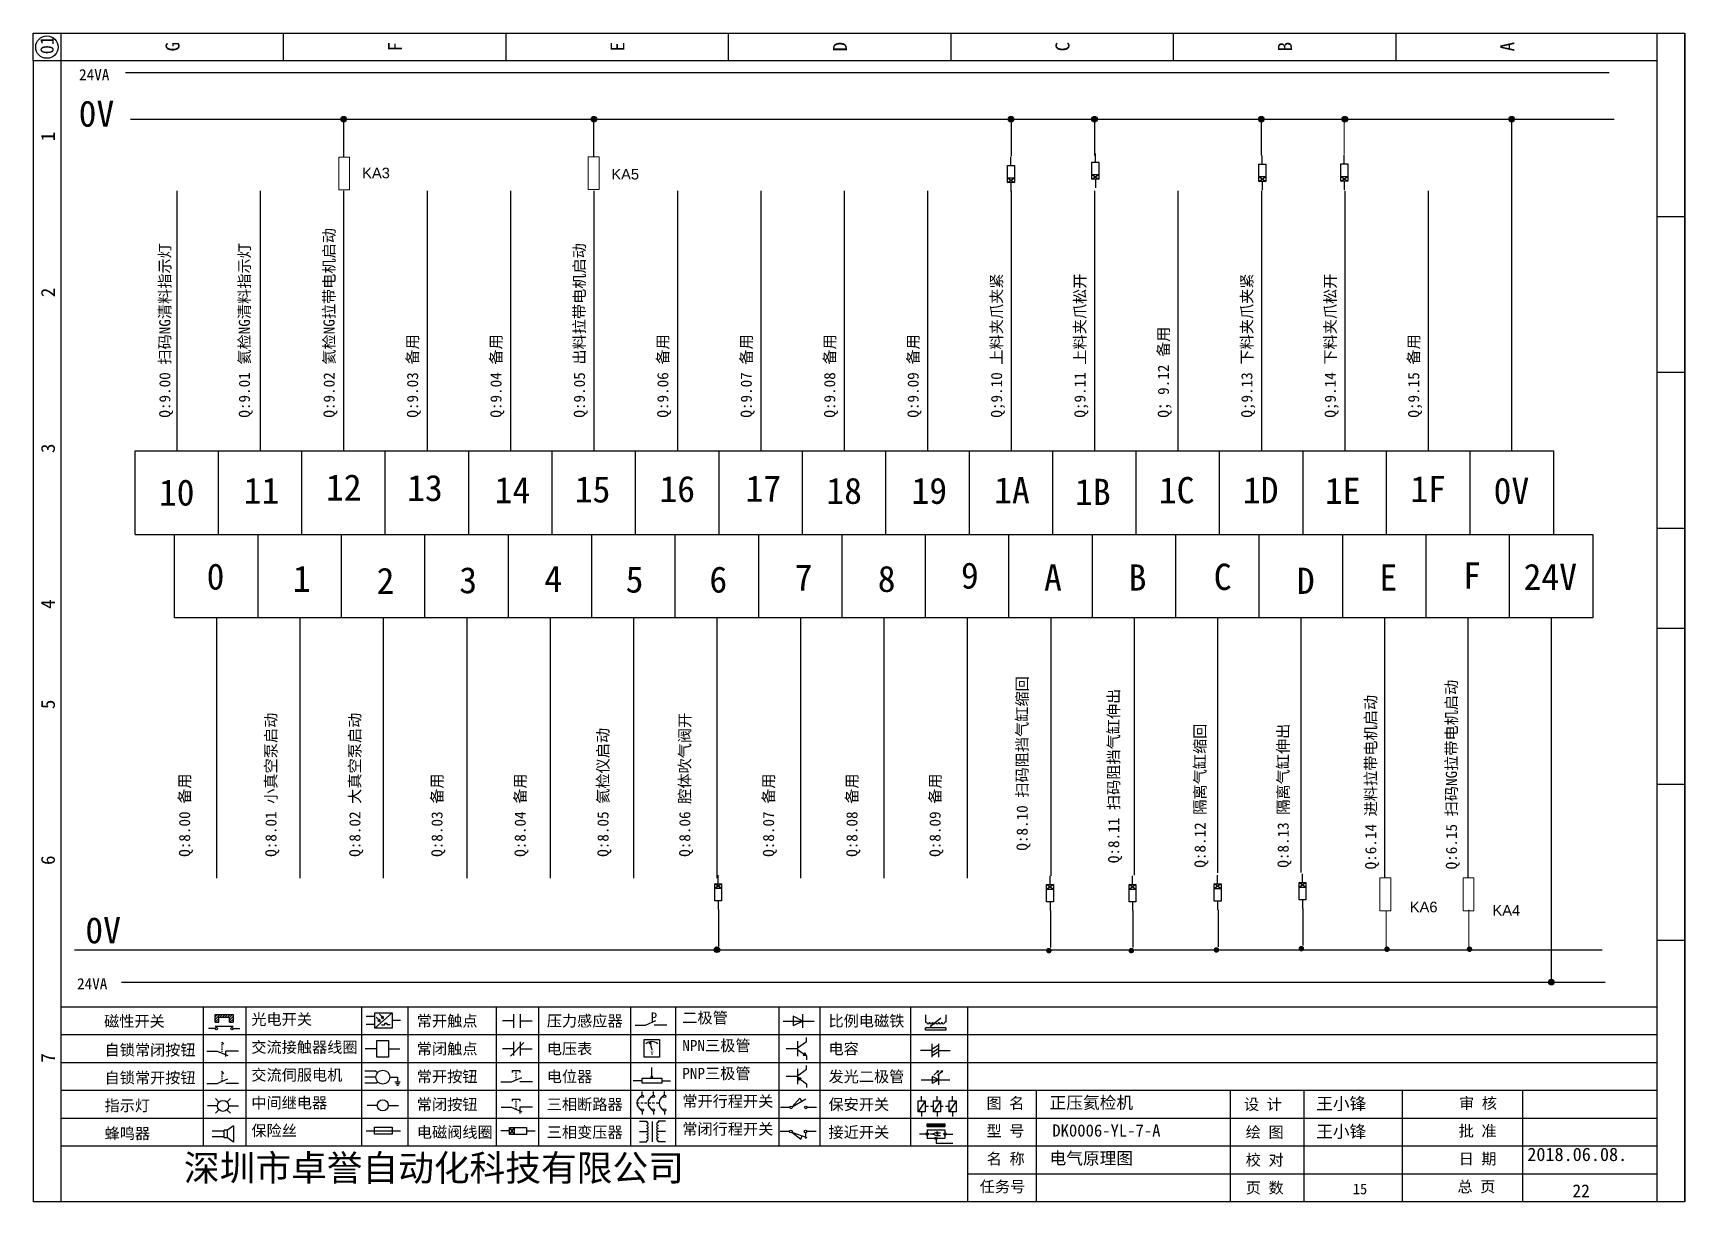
# Model space of a CAD drawing. Header units: millimetres. Extents: x 946 to 4507, y -1073 to 3239.
# Drawn here: x 1604 to 1901, y -458.3 to -248.3 of the extents above; entities that cross this region are included whole.
import ezdxf

# ---------------------------------------------------------------- set-up
doc = ezdxf.new("R2010")
doc.units = ezdxf.units.MM
doc.layers.add('1', color=3, linetype='Continuous', lineweight=20)
doc.layers.add('MISC', color=2, linetype='Continuous')
doc.styles.get("Standard").update_dxf_attribs({"font": ''})
doc.styles.add('样式 0', font='')
doc.styles.add('汉字', font='')
doc.styles.get('Standard').set_extended_font_data('SimSun')
doc.styles.get('样式 0').set_extended_font_data('KaiTi_GB2312')
doc.styles.get('汉字').set_extended_font_data('新宋体')

# ---------------------------------------------------------------- blocks, each defined once
blk = doc.blocks.new('磁性开关')
at = {"linetype": 'ByBlock'}
h = blk.add_hatch(dxfattribs=at)
h.set_pattern_fill('ANSI31', color=256, scale=0.1, style=0)
h.paths.add_polyline_path([(-1907.69, -775.29), (-1910.88, -775.29), (-1910.88, -776.69), (-1910.25, -776.69), (-1910.25, -775.79), (-1908.31, -775.79), (-1908.31, -776.69), (-1907.69, -776.69)])
for p, q in [((-1910.91, -777.81), (-1912.09, -777.81)), ((-1910.88, -776.69), (-1910.88, -775.29)), ((-1910.88, -775.29), (-1907.69, -775.29)), ((-1910.88, -776.69), (-1910.25, -776.69)), ((-1910.88, -777.39), (-1907.69, -777.39)), ((-1910.25, -776.69), (-1910.25, -775.79)), ((-1910.25, -775.79), (-1908.31, -775.79)), ((-1908.31, -776.69), (-1908.31, -775.79)), ((-1908.31, -776.69), (-1907.69, -776.69)), ((-1907.69, -775.29), (-1907.69, -776.69)), ((-1907.66, -777.81), (-1906.48, -777.81))]:
    blk.add_line(p, q, dxfattribs=at)
for centre in [(-1910.68, -777.81), (-1907.88, -777.81)]:
    blk.add_circle(centre, 0.225, dxfattribs=at)
blk = doc.blocks.new('*U208')
at = {"linetype": 'ByBlock'}
for p, q in [((-1909.23, -780.45), (-1909.23, -780.67)), ((-1909.23, -780.45), (-1908.92, -780.84)), ((-1909.23, -780.84), (-1909.23, -781.05)), ((-1911.92, -782.07), (-1910.06, -782.07)), ((-1910.06, -782.07), (-1908.18, -782.88)), ((-1909.23, -781.23), (-1909.23, -781.44)), ((-1909.23, -781.61), (-1909.23, -781.83)), ((-1909.23, -782), (-1909.23, -782.21)), ((-1909.23, -782.38), (-1909.23, -782.43)), ((-1908.52, -783.07), (-1908.52, -782.07)), ((-1906.25, -782.07), (-1908.52, -782.07))]:
    blk.add_line(p, q, dxfattribs=at)
blk = doc.blocks.new('*U209')
at = {"linetype": 'ByBlock'}
for p, q in [((-1911.92, -792.89), (-1910.06, -792.89)), ((-1910.06, -792.89), (-1908.18, -792.08)), ((-1908.88, -791.17), (-1909.23, -790.71)), ((-1909.23, -790.71), (-1909.23, -790.92)), ((-1909.23, -791.09), (-1909.23, -791.31)), ((-1909.23, -791.48), (-1909.23, -791.69)), ((-1909.23, -791.86), (-1909.23, -792.08)), ((-1909.23, -792.25), (-1909.23, -792.47)), ((-1906.25, -792.89), (-1908.52, -792.89))]:
    blk.add_line(p, q, dxfattribs=at)
blk = doc.blocks.new('蜂鸣器')
at = {"linetype": 'ByBlock'}
for p, q in [((-1907.17, -795.53), (-1908.25, -796.26)), ((-1907.17, -795.53), (-1907.17, -798.41)), ((-1908.8, -796.48), (-1911.01, -796.48)), ((-1908.8, -797.46), (-1911.01, -797.46)), ((-1908.25, -796.26), (-1908.8, -796.26)), ((-1908.8, -797.68), (-1908.8, -796.26)), ((-1908.25, -797.68), (-1908.8, -797.68)), ((-1908.25, -797.68), (-1908.25, -796.26)), ((-1907.17, -798.41), (-1908.25, -797.68))]:
    blk.add_line(p, q, dxfattribs=at)
blk = doc.blocks.new('指示灯')
at = {"linetype": 'ByBlock'}
for p, q in [((-1854.25, -776.92), (-1856.06, -776.92)), ((-1854.62, -775.59), (-1853.97, -776.23)), ((-1854.62, -778.25), (-1853.97, -777.61)), ((-1851.9, -775.59), (-1852.54, -776.23)), ((-1851.9, -778.25), (-1852.54, -777.61)), ((-1852.26, -776.92), (-1850.45, -776.92))]:
    blk.add_line(p, q, dxfattribs=at)
blk.add_circle((-1853.26, -776.92), 0.992, dxfattribs=at)
blk = doc.blocks.new('光电开关')
at = {"linetype": 'ByBlock'}
h = blk.add_hatch(dxfattribs=at)
h.set_pattern_fill('ANSI31', color=256, scale=0.01, style=0)
h.set_pattern_definition([(45, (0.172267, 0), (-0.0224506403, 0.0224506403), [])])
h.paths.add_polyline_path([(-1882.44, -776.34), (-1882.5, -775.91), (-1882.68, -776.07)])
h.paths.add_polyline_path([(-1882.44, -776.34), (-1882.68, -776.07), (-1882.86, -776.23)])
h.paths.add_polyline_path([(-1883.11, -776.45), (-1883.29, -776.61), (-1883.05, -776.88)])
h.paths.add_polyline_path([(-1883.29, -776.61), (-1883.47, -776.77), (-1883.05, -776.88)])
for p, q in [((-1884.01, -775.96), (-1885.56, -775.96)), ((-1884.01, -777.39), (-1885.56, -777.39)), ((-1880.91, -775.3), (-1884.01, -778.05)), ((-1883.75, -776.09), (-1883.05, -776.88)), ((-1883.11, -776.45), (-1883.47, -776.77)), ((-1883.05, -776.88), (-1883.47, -776.77)), ((-1883.14, -775.55), (-1882.44, -776.34)), ((-1883.05, -776.88), (-1883.11, -776.45)), ((-1882.5, -775.91), (-1882.86, -776.23)), ((-1882.44, -776.34), (-1882.86, -776.23)), ((-1882.78, -777.47), (-1882.23, -777.47)), ((-1882.44, -776.34), (-1882.5, -775.91)), ((-1882.23, -777.47), (-1882.23, -777.14)), ((-1882.23, -777.14), (-1881.78, -777.14)), ((-1881.78, -777.47), (-1881.78, -777.14)), ((-1881.23, -777.47), (-1881.78, -777.47)), ((-1879.37, -776.67), (-1880.91, -776.67))]:
    blk.add_line(p, q, dxfattribs=at)
blk.add_lwpolyline([(-1884.01, -775.3), (-1880.91, -775.3), (-1880.91, -778.05), (-1884.01, -778.05)], close=True, dxfattribs=at)
blk = doc.blocks.new('交流接触器线圈')
at = {"linetype": 'ByBlock'}
for p, q in [((-1880.82, -781.77), (-1882.87, -781.77)), ((-1878.72, -781.77), (-1876.67, -781.77))]:
    blk.add_line(p, q, dxfattribs=at)
blk.add_lwpolyline([(-1880.82, -780.28), (-1878.72, -780.28), (-1878.72, -783.26), (-1880.82, -783.26)], close=True, dxfattribs=at)
blk = doc.blocks.new('交流伺服电机')
at = {"linetype": 'ByBlock'}
for p, q in [((-1880.97, -785.75), (-1882.94, -785.75)), ((-1880.97, -786.85), (-1882.94, -786.85)), ((-1880.97, -785.75), (-1880.65, -786.03)), ((-1878.49, -786.85), (-1877.07, -786.85)), ((-1877.07, -786.85), (-1877.07, -787.72)), ((-1880.97, -787.94), (-1882.94, -787.94)), ((-1880.97, -787.94), (-1880.65, -787.67)), ((-1877.54, -787.72), (-1876.59, -787.72)), ((-1877.38, -788.01), (-1876.75, -788.01)), ((-1877.23, -788.29), (-1876.9, -788.29))]:
    blk.add_line(p, q, dxfattribs=at)
blk.add_circle((-1879.73, -786.85), 1.24, dxfattribs=at)
blk = doc.blocks.new('中间继电器')
at = {"linetype": 'ByBlock'}
for p, q in [((-1880.72, -791.92), (-1882.54, -791.92)), ((-1878.74, -791.92), (-1876.92, -791.92))]:
    blk.add_line(p, q, dxfattribs=at)
blk.add_circle((-1879.73, -791.92), 0.992, dxfattribs=at)
blk = doc.blocks.new('保险丝')
at = {"linetype": 'ByBlock'}
blk.add_line((-1882.72, -796.49), (-1876.55, -796.49), dxfattribs=at)
blk.add_lwpolyline([(-1881.2, -795.86), (-1878.06, -795.86), (-1878.06, -797.12), (-1881.2, -797.12)], close=True, dxfattribs=at)
blk = doc.blocks.new('常开按钮')
at = {"linetype": 'ByBlock'}
for p, q in [((-1910.06, -787.73), (-1908.18, -786.93)), ((-1909.9, -785.68), (-1908.56, -785.68)), ((-1909.9, -785.68), (-1909.9, -786.07)), ((-1909.23, -785.68), (-1909.23, -785.89)), ((-1909.23, -786.06), (-1909.23, -786.28)), ((-1909.23, -786.45), (-1909.23, -786.67)), ((-1909.23, -786.84), (-1909.23, -787.05)), ((-1908.56, -785.68), (-1908.56, -786.07)), ((-1911.92, -787.73), (-1910.06, -787.73)), ((-1909.23, -787.22), (-1909.23, -787.38)), ((-1906.25, -787.73), (-1908.52, -787.73))]:
    blk.add_line(p, q, dxfattribs=at)
blk = doc.blocks.new('常开触点')
at = {"linetype": 'ByBlock'}
for p, q in [((-1853.82, -782.99), (-1853.82, -780.56)), ((-1852.6, -782.99), (-1852.6, -780.56)), ((-1853.82, -781.77), (-1855.88, -781.77)), ((-1852.6, -781.77), (-1850.55, -781.77))]:
    blk.add_line(p, q, dxfattribs=at)
blk = doc.blocks.new('常闭触点')
at = {"linetype": 'ByBlock'}
for p, q in [((-1853.82, -786.77), (-1855.88, -786.77)), ((-1852.01, -785.66), (-1854.43, -788.1)), ((-1853.82, -787.99), (-1853.82, -785.56)), ((-1852.6, -787.99), (-1852.6, -785.56)), ((-1852.6, -786.77), (-1850.55, -786.77))]:
    blk.add_line(p, q, dxfattribs=at)
blk = doc.blocks.new('常闭按钮')
at = {"linetype": 'ByBlock'}
for p, q in [((-1856.13, -792.28), (-1854.28, -792.28)), ((-1854.28, -792.28), (-1852.4, -793.09)), ((-1854.11, -790.83), (-1852.77, -790.83)), ((-1854.11, -790.83), (-1854.11, -791.22)), ((-1853.44, -790.83), (-1853.44, -791.04)), ((-1853.44, -791.21), (-1853.44, -791.43)), ((-1853.44, -791.6), (-1853.44, -791.82)), ((-1853.44, -791.99), (-1853.44, -792.2)), ((-1853.44, -792.37), (-1853.44, -792.53)), ((-1852.77, -790.83), (-1852.77, -791.22)), ((-1850.47, -792.28), (-1852.73, -792.28)), ((-1852.73, -792.28), (-1852.73, -793.43))]:
    blk.add_line(p, q, dxfattribs=at)
blk = doc.blocks.new('电磁阀线圈')
at = {"linetype": 'ByBlock'}
for p, q in [((-1854.61, -795.92), (-1853.75, -797.16)), ((-1853.75, -795.92), (-1854.61, -797.16)), ((-1853.75, -795.92), (-1853.75, -797.16)), ((-1854.61, -796.54), (-1856.17, -796.54)), ((-1851.53, -796.54), (-1849.97, -796.54))]:
    blk.add_line(p, q, dxfattribs=at)
blk.add_lwpolyline([(-1854.61, -795.92), (-1851.53, -795.92), (-1851.53, -797.16), (-1854.61, -797.16)], close=True, dxfattribs=at)
blk = doc.blocks.new('电压表')
at = {"linetype": 'ByBlock'}
for p, q in [((-1814.84, -780.75), (-1814.91, -781.13)), ((-1814.6, -781.05), (-1814.91, -781.13)), ((-1814.84, -780.75), (-1814.46, -782.26)), ((-1814.84, -780.75), (-1814.6, -781.05))]:
    blk.add_line(p, q, dxfattribs=at)
blk.add_lwpolyline([(-1815.84, -780.34), (-1813.07, -780.34), (-1813.07, -783.49), (-1815.84, -783.49)], close=True, dxfattribs=at)
blk.add_arc((-1814.46, -782.26), 1.56, 46.8313, 133.1687, dxfattribs=at)
at = {"linetype": 'ByBlock', "insert": (-1814.7, -782.39), "char_height": 0.75, "width": 0.6768, "attachment_point": 1}
blk.add_mtext('V', dxfattribs=at)
blk = doc.blocks.new('电位器')
at = {"linetype": 'ByBlock'}
for p, q in [((-1814.45, -787.3), (-1814.62, -786.96)), ((-1814.62, -786.96), (-1814.27, -786.96)), ((-1814.45, -787.3), (-1814.45, -785.39)), ((-1814.45, -787.3), (-1814.27, -786.96)), ((-1816.21, -787.75), (-1817.79, -787.75)), ((-1812.68, -787.75), (-1811.1, -787.75))]:
    blk.add_line(p, q, dxfattribs=at)
blk.add_lwpolyline([(-1816.21, -787.3), (-1812.68, -787.3), (-1812.68, -788.2), (-1816.21, -788.2)], close=True, dxfattribs=at)
blk = doc.blocks.new('三相断路器')
at = {"linetype": 'ByBlock'}
for p, q in [((-1816.17, -790.33), (-1816.17, -789.7)), ((-1814.17, -790.33), (-1814.17, -789.7)), ((-1812.18, -790.33), (-1812.18, -789.7)), ((-1817.14, -791.74), (-1816.72, -791.74)), ((-1816.45, -791.74), (-1816.03, -791.74)), ((-1815.76, -791.74), (-1815.34, -791.74)), ((-1815.07, -791.74), (-1814.65, -791.74)), ((-1814.38, -791.74), (-1813.96, -791.74)), ((-1813.69, -791.74), (-1813.27, -791.74)), ((-1816.17, -793.19), (-1816.17, -793.83)), ((-1814.17, -793.19), (-1814.17, -793.83)), ((-1812.18, -793.19), (-1812.18, -793.83))]:
    blk.add_line(p, q, dxfattribs=at)
for centre in [(-1816.17, -790.55), (-1816.17, -792.98), (-1814.17, -790.55), (-1814.17, -792.98), (-1812.18, -790.55), (-1812.18, -792.98)]:
    blk.add_circle(centre, 0.219, dxfattribs=at)
for centre in [(-1815.81, -791.74), (-1813.82, -791.74), (-1811.83, -791.74)]:
    blk.add_arc(centre, 1.32, 115.5791, 244.4209, dxfattribs=at)
blk = doc.blocks.new('三相变压器')
at = {"linetype": 'ByBlock'}
for p, q in [((-1816.69, -795.03), (-1815.37, -795.03)), ((-1815.37, -795.03), (-1815.37, -795.24)), ((-1814.34, -798.7), (-1814.34, -795.04)), ((-1812, -795.03), (-1813.32, -795.03)), ((-1813.32, -795.03), (-1813.32, -795.24)), ((-1816.69, -796.87), (-1815.37, -796.87)), ((-1816.69, -798.71), (-1815.37, -798.71)), ((-1815.37, -798.71), (-1815.37, -798.5)), ((-1812, -796.87), (-1813.32, -796.87)), ((-1813.32, -798.71), (-1813.32, -798.5)), ((-1812, -798.71), (-1813.32, -798.71))]:
    blk.add_line(p, q, dxfattribs=at)
for centre, start, end in [((-1815.37, -795.51), 270, 90), ((-1815.37, -796.06), 270, 90), ((-1813.32, -795.51), 90, 270), ((-1813.32, -796.06), 90, 270), ((-1815.37, -796.6), 270, 90), ((-1815.37, -797.14), 270, 90), ((-1815.37, -797.68), 270, 90), ((-1815.37, -798.23), 270, 90), ((-1813.32, -796.6), 90, 270), ((-1813.32, -797.14), 90, 270), ((-1813.32, -797.68), 90, 270), ((-1813.32, -798.23), 90, 270)]:
    blk.add_arc(centre, 0.271, start, end, dxfattribs=at)
blk = doc.blocks.new('压力感应器')
at = {"linetype": 'ByBlock'}
for p, q in [((-1817.44, -777.73), (-1815.59, -777.73)), ((-1815.59, -777.73), (-1813.71, -776.93)), ((-1811.78, -777.73), (-1814.05, -777.73))]:
    blk.add_line(p, q, dxfattribs=at)
at = {"linetype": 'ByBlock', "insert": (-1814.65, -775.48), "char_height": 1.68, "width": 1.2242, "attachment_point": 1}
blk.add_mtext('{\\fNSimSun|b0|i0|c134|p49;P}', dxfattribs=at)
blk = doc.blocks.new('二极管')
at = {"linetype": 'ByBlock'}
for p, q in [((-1787.52, -776.77), (-1781.92, -776.77)), ((-1783.97, -776.77), (-1785.69, -775.9)), ((-1785.69, -775.9), (-1785.69, -777.65)), ((-1783.97, -776.77), (-1785.69, -777.65)), ((-1783.97, -777.99), (-1783.97, -775.56))]:
    blk.add_line(p, q, dxfattribs=at)
blk = doc.blocks.new('NPN三极管')
at = {"linetype": 'ByBlock'}
for p, q in [((-1785.73, -780.61), (-1785.73, -783.32)), ((-1785.73, -781.82), (-1784.15, -780.66)), ((-1784.15, -780.66), (-1784.15, -779.98)), ((-1785.73, -781.97), (-1787.81, -781.97)), ((-1785.73, -782.11), (-1784.15, -783.27)), ((-1784.41, -782.73), (-1784.74, -783.18)), ((-1784.15, -783.27), (-1784.74, -783.18)), ((-1784.15, -783.27), (-1784.41, -782.73)), ((-1784.15, -783.27), (-1784.15, -783.96))]:
    blk.add_line(p, q, dxfattribs=at)
blk = doc.blocks.new('PNP三极管')
at = {"linetype": 'ByBlock'}
for p, q in [((-1784.9, -786.74), (-1786.98, -786.74)), ((-1784.9, -785.38), (-1784.9, -788.09)), ((-1784.9, -786.59), (-1783.32, -785.43)), ((-1784.9, -786.88), (-1783.32, -788.04)), ((-1784.9, -786.88), (-1784.31, -786.97)), ((-1784.9, -786.88), (-1784.64, -787.42)), ((-1784.31, -786.97), (-1784.64, -787.42)), ((-1783.32, -785.43), (-1783.32, -784.75)), ((-1783.32, -788.04), (-1783.32, -788.73))]:
    blk.add_line(p, q, dxfattribs=at)
blk = doc.blocks.new('常开行程开关')
at = {"linetype": 'ByBlock'}
for p, q in [((-1786.29, -792.3), (-1788.01, -792.3)), ((-1785.89, -792.17), (-1784.52, -790.62)), ((-1785.89, -792.17), (-1783.43, -790.72)), ((-1784.52, -790.62), (-1784.19, -791.17)), ((-1781.48, -792.3), (-1783.21, -792.3))]:
    blk.add_line(p, q, dxfattribs=at)
for centre in [(-1786.07, -792.3), (-1783.42, -792.3)]:
    blk.add_circle(centre, 0.219, dxfattribs=at)
blk = doc.blocks.new('常闭行程开关')
at = {"linetype": 'ByBlock'}
for p, q in [((-1786.34, -796.62), (-1788.07, -796.62)), ((-1785.93, -796.72), (-1783.25, -797.7)), ((-1785.93, -796.72), (-1784.3, -798)), ((-1784.3, -798), (-1784.08, -797.4)), ((-1783.48, -796.84), (-1783.48, -797.85)), ((-1781.54, -796.62), (-1783.26, -796.62))]:
    blk.add_line(p, q, dxfattribs=at)
for centre in [(-1786.12, -796.62), (-1783.48, -796.62)]:
    blk.add_circle(centre, 0.219, dxfattribs=at)
blk = doc.blocks.new('电容')
at = {"linetype": 'ByBlock'}
for p, q in [((-1756.08, -782.99), (-1756.08, -780.56)), ((-1754.86, -780.79), (-1756.08, -781.55)), ((-1754.86, -782.99), (-1754.86, -780.56)), ((-1756.08, -781.77), (-1758.13, -781.77)), ((-1754.86, -781.44), (-1756.08, -782.2)), ((-1754.86, -781.99), (-1756.08, -782.75)), ((-1754.86, -781.77), (-1752.81, -781.77))]:
    blk.add_line(p, q, dxfattribs=at)
blk = doc.blocks.new('发光二极管')
at = {"linetype": 'ByBlock'}
for p, q in [((-1758.01, -786.77), (-1752.89, -786.77)), ((-1754.84, -786.77), (-1756.04, -786.16)), ((-1756.04, -786.16), (-1756.04, -787.39)), ((-1754.84, -786.77), (-1756.04, -787.39)), ((-1755.78, -785.92), (-1754.89, -785.14)), ((-1754.89, -785.14), (-1755.2, -785.22)), ((-1755.2, -785.22), (-1755.01, -785.43)), ((-1755.08, -785.92), (-1754.18, -785.14)), ((-1754.89, -785.14), (-1755.01, -785.43)), ((-1754.84, -787.63), (-1754.84, -785.92)), ((-1754.18, -785.14), (-1754.49, -785.22)), ((-1754.49, -785.22), (-1754.31, -785.43)), ((-1754.18, -785.14), (-1754.31, -785.43))]:
    blk.add_line(p, q, dxfattribs=at)
blk = doc.blocks.new('比例电磁阀')
at = {"linetype": 'ByBlock'}
for p, q in [((-1757.26, -775.38), (-1757.26, -776.71)), ((-1757.26, -776.71), (-1757.05, -776.71)), ((-1753.6, -777.73), (-1757.25, -777.73)), ((-1757.25, -778.13), (-1757.25, -777.73)), ((-1753.6, -778.13), (-1757.25, -778.13)), ((-1754.5, -775.98), (-1756.35, -777.44)), ((-1756.35, -777.44), (-1756.25, -777.25)), ((-1756.35, -777.44), (-1756.15, -777.38)), ((-1756.15, -777.38), (-1756.25, -777.25)), ((-1753.58, -776.71), (-1753.8, -776.71)), ((-1753.6, -777.73), (-1753.6, -778.13)), ((-1753.58, -775.38), (-1753.58, -776.71))]:
    blk.add_line(p, q, dxfattribs=at)
for centre in [(-1756.78, -776.71), (-1756.24, -776.71), (-1755.7, -776.71), (-1755.15, -776.71), (-1754.61, -776.71), (-1754.07, -776.71)]:
    blk.add_arc(centre, 0.271, 180, 0, dxfattribs=at)
blk = doc.blocks.new('保安开关')
at = {"linetype": 'ByBlock'}
for p, q in [((-1757.96, -790.79), (-1757.96, -789.97)), ((-1755.17, -790.79), (-1755.17, -789.97)), ((-1752.39, -790.79), (-1752.39, -789.97)), ((-1757.33, -790.79), (-1758.6, -792.81)), ((-1757.96, -792.81), (-1757.96, -793.62)), ((-1757.33, -791.8), (-1756.72, -791.8)), ((-1756.35, -791.8), (-1755.89, -791.8)), ((-1754.54, -790.79), (-1755.81, -792.81)), ((-1755.17, -792.81), (-1755.17, -793.62)), ((-1754.52, -791.8), (-1754.06, -791.8)), ((-1753.69, -791.8), (-1753.08, -791.8)), ((-1751.75, -790.79), (-1753.02, -792.81)), ((-1752.39, -792.81), (-1752.39, -793.62))]:
    blk.add_line(p, q, dxfattribs=at)
for points in [[(-1758.6, -790.79), (-1757.33, -790.79), (-1757.33, -792.81), (-1758.6, -792.81)], [(-1755.81, -790.79), (-1754.54, -790.79), (-1754.54, -792.81), (-1755.81, -792.81)], [(-1753.02, -790.79), (-1751.75, -790.79), (-1751.75, -792.81), (-1753.02, -792.81)]]:
    blk.add_lwpolyline(points, close=True, dxfattribs=at)
blk = doc.blocks.new('接近开关')
at = {"linetype": 'ByBlock'}
h = blk.add_hatch(dxfattribs=at)
h.set_pattern_fill('ANSI31', color=256, scale=0.01, style=0)
h.set_pattern_definition([(45, (-89.131516, -30.795668), (-0.0224506403, 0.0224506403), [])])
h.paths.add_polyline_path([(-1513.76, -1123.35), (-1513.76, -1122.85), (-1516.96, -1122.85), (-1516.96, -1123.35)])
for p, q in [((-1517.18, -1124.71), (-1518.36, -1124.71)), ((-1516.96, -1123.35), (-1516.96, -1122.85)), ((-1516.96, -1122.85), (-1513.76, -1122.85)), ((-1516.96, -1123.35), (-1513.76, -1123.35)), ((-1516.96, -1123.95), (-1513.76, -1123.95)), ((-1516.96, -1123.95), (-1516.96, -1125.47)), ((-1516.96, -1125.47), (-1513.76, -1125.47)), ((-1515.91, -1124.71), (-1516.45, -1124.71)), ((-1515.11, -1124.31), (-1515.91, -1124.71)), ((-1515.11, -1125.11), (-1515.91, -1124.71)), ((-1515.33, -1124.53), (-1515.17, -1124.53)), ((-1515.33, -1124.88), (-1515.17, -1124.88)), ((-1515.25, -1124.45), (-1515.25, -1124.61)), ((-1515.11, -1124.31), (-1515.11, -1125.11)), ((-1515.11, -1124.48), (-1514.58, -1124.48)), ((-1515.11, -1124.94), (-1514.58, -1124.94)), ((-1513.76, -1122.85), (-1513.76, -1123.35)), ((-1513.76, -1123.95), (-1513.76, -1125.47)), ((-1513.54, -1124.71), (-1512.36, -1124.71)), ((-1515.36, -1125.69), (-1515.36, -1126.36)), ((-1515.36, -1126.36), (-1512.36, -1126.36))]:
    blk.add_line(p, q, dxfattribs=at)
for centre in [(-1516.96, -1124.71), (-1515.36, -1125.47), (-1513.76, -1124.71)]:
    blk.add_circle(centre, 0.225, dxfattribs=at)

msp = doc.modelspace()

# ---------------------------------------------------------------- hatches: boundary and pattern name
at = {"lineweight": -2}
h = msp.add_hatch(color=0, dxfattribs=at)
edge = h.paths.add_edge_path()
edge.add_arc((1659.877, -263.784), 0.5, 0, 360)
h = msp.add_hatch(color=0, dxfattribs=at)
edge = h.paths.add_edge_path()
edge.add_arc((1704.877, -263.784), 0.5, 0, 360)
h = msp.add_hatch(color=0, dxfattribs=at)
edge = h.paths.add_edge_path()
edge.add_arc((1779.877, -263.784), 0.5, 0, 360)
h = msp.add_hatch(color=0, dxfattribs=at)
edge = h.paths.add_edge_path()
edge.add_arc((1794.877, -263.784), 0.5, 0, 360)
h = msp.add_hatch(color=0, dxfattribs=at)
edge = h.paths.add_edge_path()
edge.add_arc((1824.877, -263.784), 0.5, 0, 360)
h = msp.add_hatch(color=0, dxfattribs=at)
edge = h.paths.add_edge_path()
edge.add_arc((1839.877, -263.784), 0.5, 0, 360)
h = msp.add_hatch(color=0, dxfattribs=at)
edge = h.paths.add_edge_path()
edge.add_arc((1869.877, -263.784), 0.5, 0, 360)
h = msp.add_hatch(color=0, dxfattribs=at)
edge = h.paths.add_edge_path()
edge.add_arc((1727.002, -412.996), 0.5, 0, 360)
h = msp.add_hatch(color=0, dxfattribs=at)
edge = h.paths.add_edge_path()
edge.add_arc((1786.676, -413.158), 0.5, 0, 360)
h = msp.add_hatch(color=0, dxfattribs=at)
edge = h.paths.add_edge_path()
edge.add_arc((1801.495, -413.156), 0.5, 0, 360)
h = msp.add_hatch(color=0, dxfattribs=at)
edge = h.paths.add_edge_path()
edge.add_arc((1816.803, -413.029), 0.5, 0, 360)
h = msp.add_hatch(color=0, dxfattribs=at)
edge = h.paths.add_edge_path()
edge.add_arc((1832.063, -412.796), 0.5, 0, 360)
h = msp.add_hatch(color=0, dxfattribs=at)
edge = h.paths.add_edge_path()
edge.add_arc((1847.468, -412.903), 0.5, 0, 360)
h = msp.add_hatch(color=0, dxfattribs=at)
edge = h.paths.add_edge_path()
edge.add_arc((1862.299, -412.903), 0.5, 0, 360)
h = msp.add_hatch(color=0, dxfattribs=at)
edge = h.paths.add_edge_path()
edge.add_arc((1877.002, -418.813), 0.5, 0, 360)

# ---------------------------------------------------------------- linework, layer by layer
at = {"linetype": 'ByBlock'}
for p, q in [((1604.039, -248.307), (1901.039, -248.307)), ((1604.039, -253.307), (1604.039, -248.307)), ((1609.039, -248.307), (1609.039, -458.307)), ((1901.039, -248.307), (1901.039, -458.307)), ((1901.039, -458.307), (1901.039, -248.307)), ((1604.039, -253.307), (1604.039, -438.307)), ((1896.039, -423.307), (1609.039, -423.307)), ((1896.039, -428.307), (1609.039, -428.307)), ((1896.039, -433.307), (1609.039, -433.307)), ((1604.039, -438.307), (1604.039, -458.307)), ((1896.039, -438.307), (1609.039, -438.307)), ((1896.039, -443.307), (1609.039, -443.307)), ((1896.039, -448.307), (1609.039, -448.307)), ((1896.039, -453.307), (1772.062, -453.307)), ((1901.039, -458.307), (1604.039, -458.307))]:
    msp.add_line(p, q, dxfattribs=at)
at = {"color": 0, "lineweight": -2}
for p, q in [((1620.664, -255.421), (1887.417, -255.421)), ((1621.548, -263.784), (1888.301, -263.784)), ((1659.895, -270.459), (1659.895, -263.8)), ((1704.877, -270.444), (1704.877, -263.784)), ((1779.957, -270.407), (1779.957, -263.747)), ((1794.935, -270.302), (1794.935, -263.643)), ((1824.881, -270.249), (1824.881, -263.589)), ((1869.877, -263.784), (1869.877, -323.39)), ((1629.877, -276.64), (1629.877, -323.39)), ((1644.877, -276.64), (1644.877, -323.39)), ((1659.877, -276.64), (1659.877, -323.39)), ((1674.877, -276.64), (1674.877, -323.39)), ((1689.877, -276.64), (1689.877, -323.39)), ((1704.877, -276.64), (1704.877, -323.39)), ((1719.877, -276.64), (1719.877, -323.39)), ((1734.877, -276.64), (1734.877, -323.39)), ((1749.877, -276.64), (1749.877, -323.39)), ((1764.877, -276.64), (1764.877, -323.39)), ((1779.877, -276.64), (1779.877, -323.39)), ((1794.877, -276.64), (1794.877, -323.39)), ((1809.877, -276.64), (1809.877, -323.39)), ((1824.877, -276.64), (1824.877, -323.39)), ((1839.877, -276.64), (1839.877, -323.39)), ((1854.877, -276.64), (1854.877, -323.39)), ((1862.377, -323.39), (1862.377, -338.39)), ((1622.377, -338.39), (1884.502, -338.39)), ((1644.502, -353.39), (1644.502, -338.39)), ((1659.502, -353.39), (1659.502, -338.39)), ((1674.502, -353.39), (1674.502, -338.39)), ((1689.502, -353.39), (1689.502, -338.39)), ((1704.502, -353.39), (1704.502, -338.39)), ((1719.502, -353.39), (1719.502, -338.39)), ((1734.502, -353.39), (1734.502, -338.39)), ((1749.502, -353.39), (1749.502, -338.39)), ((1764.502, -353.39), (1764.502, -338.39)), ((1779.502, -353.39), (1779.502, -338.39)), ((1794.502, -353.39), (1794.502, -338.39)), ((1809.502, -353.39), (1809.502, -338.39)), ((1824.502, -353.39), (1824.502, -338.39)), ((1839.502, -353.39), (1839.502, -338.39)), ((1854.502, -353.39), (1854.502, -338.39)), ((1869.502, -338.39), (1869.502, -338.39)), ((1869.502, -353.39), (1869.502, -338.39)), ((1637.002, -353.39), (1637.002, -400.141)), ((1652.002, -353.39), (1652.002, -400.141)), ((1667.002, -353.39), (1667.002, -400.141)), ((1682.002, -353.39), (1682.002, -400.141)), ((1697.002, -353.39), (1697.002, -400.141)), ((1712.002, -353.39), (1712.002, -400.141)), ((1727.002, -353.39), (1727.002, -400.141)), ((1742.002, -353.39), (1742.002, -400.141)), ((1757.002, -353.39), (1757.002, -400.141)), ((1772.002, -353.39), (1772.002, -400.141)), ((1787.002, -353.39), (1787.002, -399.693)), ((1802.002, -353.39), (1802.002, -399.599)), ((1817.002, -353.39), (1817.016, -399.186)), ((1832.002, -353.39), (1832.002, -399.098)), ((1847.002, -353.39), (1847.002, -400.141)), ((1862.002, -353.39), (1862.002, -400.141)), ((1877.002, -353.39), (1877.002, -418.813)), ((1727.295, -405.771), (1727.295, -412.431)), ((1786.97, -405.934), (1786.97, -412.593)), ((1801.789, -405.932), (1801.789, -412.591)), ((1817.096, -405.804), (1817.096, -412.464)), ((1832.357, -405.572), (1832.357, -412.231)), ((1611.491, -412.996), (1886.17, -412.996)), ((1619.943, -418.813), (1886.696, -418.813)), ((1634.618, -423.307), (1634.618, -448.307)), ((1642.295, -423.307), (1642.295, -448.307)), ((1663.085, -423.307), (1663.085, -448.307)), ((1671.438, -423.307), (1671.438, -448.307)), ((1687.293, -423.307), (1687.293, -448.307)), ((1694.941, -423.307), (1694.941, -448.307)), ((1711.434, -423.307), (1711.434, -448.307)), ((1719.536, -423.307), (1719.536, -448.307)), ((1738.155, -423.307), (1738.155, -448.307)), ((1745.514, -423.307), (1745.514, -448.307)), ((1761.824, -423.307), (1761.824, -448.307)), ((1772.062, -423.307), (1772.062, -458.222)), ((1784.384, -438.307), (1784.384, -458.222)), ((1819.254, -438.307), (1819.254, -458.307)), ((1832.519, -438.307), (1832.519, -458.307)), ((1850.21, -438.307), (1850.21, -458.307)), ((1871.822, -438.307), (1871.822, -458.307))]:
    msp.add_line(p, q, dxfattribs=at)
at = {"linetype": 'ByBlock'}
for points in [[(1649.039, -248.307), (1649.039, -253.307)], [(1689.039, -248.307), (1689.039, -253.307)], [(1729.039, -248.307), (1729.039, -253.307)], [(1769.039, -248.307), (1769.039, -253.307)], [(1809.039, -248.307), (1809.039, -253.307)], [(1849.039, -248.307), (1849.039, -253.307)], [(1896.039, -458.307), (1896.039, -248.307)], [(1896.039, -253.307), (1604.039, -253.307)], [(1901.039, -281.307), (1896.039, -281.307)], [(1901.039, -309.307), (1896.039, -309.307)], [(1901.039, -337.307), (1896.039, -337.307)], [(1901.039, -355.307), (1896.039, -355.307)], [(1901.039, -383.307), (1896.039, -383.307)], [(1901.039, -411.307), (1896.039, -411.307)]]:
    msp.add_lwpolyline(points, dxfattribs=at)
at = {"color": 0, "lineweight": -2}
for points in [[(1622.377, -323.39), (1637.377, -323.39)], [(1622.377, -338.39), (1622.377, -323.39)], [(1637.377, -323.39), (1652.377, -323.39)], [(1637.377, -338.39), (1637.377, -323.39)], [(1652.377, -323.39), (1667.377, -323.39)], [(1652.377, -338.39), (1652.377, -323.39)], [(1667.377, -323.39), (1682.377, -323.39)], [(1667.377, -338.39), (1667.377, -323.39)], [(1682.377, -323.39), (1697.377, -323.39)], [(1682.377, -338.39), (1682.377, -323.39)], [(1697.377, -323.39), (1712.377, -323.39)], [(1697.377, -338.39), (1697.377, -323.39)], [(1712.377, -323.39), (1727.377, -323.39)], [(1712.377, -338.39), (1712.377, -323.39)], [(1727.377, -323.39), (1742.377, -323.39)], [(1727.377, -338.39), (1727.377, -323.39)], [(1742.377, -323.39), (1757.377, -323.39)], [(1742.377, -338.39), (1742.377, -323.39)], [(1757.377, -323.39), (1772.377, -323.39)], [(1757.377, -338.39), (1757.377, -323.39)], [(1772.377, -323.39), (1787.377, -323.39)], [(1772.377, -338.39), (1772.377, -323.39)], [(1787.377, -323.39), (1802.377, -323.39)], [(1787.377, -338.39), (1787.377, -323.39)], [(1802.377, -323.39), (1817.377, -323.39)], [(1802.377, -338.39), (1802.377, -323.39)], [(1817.377, -323.39), (1832.377, -323.39)], [(1817.377, -338.39), (1817.377, -323.39)], [(1832.377, -323.39), (1847.377, -323.39)], [(1832.377, -338.39), (1832.377, -323.39)], [(1847.377, -323.39), (1862.377, -323.39)], [(1847.377, -338.39), (1847.377, -323.39)], [(1862.377, -323.39), (1877.377, -323.39), (1877.377, -338.39)], [(1644.502, -353.39), (1629.502, -353.39), (1629.466, -338.39)], [(1884.502, -338.39), (1884.502, -353.39), (1869.502, -353.39)], [(1659.502, -353.39), (1644.502, -353.39)], [(1674.502, -353.39), (1659.502, -353.39)], [(1689.502, -353.39), (1674.502, -353.39)], [(1704.502, -353.39), (1689.502, -353.39)], [(1719.502, -353.39), (1704.502, -353.39)], [(1734.502, -353.39), (1719.502, -353.39)], [(1749.502, -353.39), (1734.502, -353.39)], [(1764.502, -353.39), (1749.502, -353.39)], [(1779.502, -353.39), (1764.502, -353.39)], [(1794.502, -353.39), (1779.502, -353.39)], [(1809.502, -353.39), (1794.502, -353.39)], [(1824.502, -353.39), (1809.502, -353.39)], [(1839.502, -353.39), (1824.502, -353.39)], [(1854.502, -353.39), (1839.502, -353.39)], [(1869.502, -353.39), (1854.502, -353.39)]]:
    msp.add_lwpolyline(points, dxfattribs=at)
at = {"linetype": 'ByBlock'}
msp.add_circle((1606.527, -250.834), 2, dxfattribs=at)
at = {"color": 0, "lineweight": -2}
for centre in [(1659.877, -263.784), (1704.877, -263.784), (1779.877, -263.784), (1794.877, -263.784), (1824.877, -263.784), (1839.877, -263.784), (1869.877, -263.784), (1727.002, -412.996), (1877.002, -418.813)]:
    msp.add_circle(centre, 0.5, dxfattribs=at)
at = {"layer": '1', "color": 7, "linetype": 'Continuous', "lineweight": 13}
for p, q in [((1839.756, -270.111), (1839.756, -264.104)), ((1847.301, -406.09), (1847.301, -413.018)), ((1862.185, -405.854), (1862.185, -412.787))]:
    msp.add_line(p, q, dxfattribs=at)
for points in [[(1659.001, -270.598), (1660.965, -270.598), (1660.965, -276.484), (1659.001, -276.484)], [(1703.854, -270.52), (1705.817, -270.52), (1705.817, -276.405), (1703.854, -276.405)], [(1846.18, -400.093), (1848.144, -400.093), (1848.144, -405.978), (1846.18, -405.978)], [(1861.142, -400.103), (1863.106, -400.103), (1863.106, -405.988), (1861.142, -405.988)]]:
    msp.add_lwpolyline(points, close=True, dxfattribs=at)

# ---------------------------------------------------------------- block references
at = {"linetype": 'ByBlock'}
for p, rotation in [((998.498, 1580.035), 90), ((983.323, 1579.426), 90), ((1028.503, 1579.665), 90), ((1043.255, 1579.702), 90), ((2523.758, -2255.746), 270), ((2583.433, -2255.908), 270), ((2598.252, -2255.906), 270), ((2613.559, -2255.779), 270), ((2628.82, -2255.546), 270)]:
    msp.add_blockref('电磁阀线圈', p, dxfattribs=dict(at, rotation=rotation))
for name, p in [('磁性开关', (3547.681, 350.653)), ('光电开关', (3549.491, 350.962)), ('常开触点', (3544.306, 355.99)), ('压力感应器', (3529.745, 351.209)), ('二极管', (3526.407, 350.967)), ('比例电磁阀', (3521.751, 350.674)), ('*U208', (3547.227, 350.87)), ('交流接触器线圈', (3546.652, 350.962)), ('常闭触点', (3544.306, 355.99)), ('电压表', (3529.745, 351.209)), ('NPN三极管', (3527.233, 351.196)), ('电容', (3521.751, 350.674)), ('*U209', (3547.227, 355.87)), ('交流伺服电机', (3546.652, 350.962)), ('常开按钮', (3600.092, 350.99)), ('电位器', (3529.745, 351.209)), ('PNP三极管', (3526.407, 350.967)), ('发光二极管', (3521.751, 350.385)), ('三相断路器', (3529.745, 351.209)), ('保安开关', (3521.751, 350.674)), ('指示灯', (3491.442, 335.87)), ('中间继电器', (3546.652, 350.962)), ('常闭按钮', (3544.306, 350.99)), ('常开行程开关', (3526.407, 350.967)), ('蜂鸣器', (3547.227, 350.87)), ('保险丝', (3546.652, 350.962)), ('电磁阀线圈', (3544.306, 350.99)), ('三相变压器', (3529.745, 351.209)), ('常闭行程开关', (3526.407, 350.967)), ('接近开关', (3281.752, 678.591))]:
    msp.add_blockref(name, p, dxfattribs=at)

# ---------------------------------------------------------------- texts
at = {"linetype": 'ByBlock', "attachment_point": 1, "rotation": 90}
for s, insert, char_height, width in [('{\\fKaiTi_GB2312|b0|i0|c134|p0;01}', (1605.328, -252.108), 2.4, 60.2542), ('{\\fKaiTi_GB2312|b0|i0|c134|p0;G}', (1627.868, -251.599), 2.5, 5), ('{\\fKaiTi_GB2312|b0|i0|c134|p0;F}', (1667.868, -251.599), 2.5, 5), ('{\\fKaiTi_GB2312|b0|i0|c134|p0;E}', (1707.868, -251.599), 2.5, 5), ('{\\fKaiTi_GB2312|b0|i0|c134|p0;D}', (1747.868, -251.599), 2.5, 5), ('{\\fKaiTi_GB2312|b0|i0|c134|p0;C}', (1787.868, -251.599), 2.5, 5), ('{\\fKaiTi_GB2312|b0|i0|c134|p0;B}', (1827.868, -251.599), 2.5, 5), ('{\\fKaiTi_GB2312|b0|i0|c134|p0;A}', (1867.868, -251.599), 2.5, 5), ('{\\fKaiTi_GB2312|b0|i0|c134|p49;1}', (1605.467, -267.762), 2.5, 11.7517), ('{\\fKaiTi_GB2312|b0|i0|c134|p49;2}', (1605.467, -295.762), 2.5, 11.7517), ('{\\fKaiTi_GB2312|b0|i0|c134|p49;3}', (1605.467, -323.762), 2.5, 11.7517), ('{\\fKaiTi_GB2312|b0|i0|c134|p49;4}', (1605.467, -351.762), 2.5, 11.7517), ('{\\fKaiTi_GB2312|b0|i0|c134|p49;5}', (1605.467, -369.762), 2.5, 11.7517), ('{\\fKaiTi_GB2312|b0|i0|c134|p49;6}', (1605.467, -397.762), 2.5, 11.7517), ('{\\fKaiTi_GB2312|b0|i0|c134|p49;7}', (1605.467, -433.269), 2.5, 11.7517)]:
    msp.add_mtext(s, dxfattribs=dict(at, insert=insert, char_height=char_height, width=width))
at = {"color": 0, "lineweight": -2, "attachment_point": 1}
for s, insert, char_height, width in [('0V', (1612.243, -260.424), 4.7064, 14.27309), ('10', (1626.666, -328.492), 4.7064, 7.20347), ('11', (1641.919, -328.173), 4.7064, 7.20347), ('12', (1656.707, -327.582), 4.7064, 7.20347), ('13', (1671.3, -327.676), 4.7064, 7.20347), ('14', (1687.036, -328.062), 4.7064, 7.20347), ('15', (1701.441, -327.93), 4.7064, 7.20347), ('16', (1716.661, -327.865), 4.7064, 7.20347), ('17', (1732.129, -327.778), 4.7064, 7.20347), ('18', (1746.677, -328.19), 4.7064, 7.20347), ('19', (1761.98, -328.183), 4.7064, 7.20347), ('1A', (1776.837, -328.08), 4.7064, 7.20347), ('1B', (1791.385, -328.39), 4.7064, 7.20347), ('1C', (1806.449, -328.08), 4.7064, 7.20347), ('1D', (1821.548, -328.079), 4.7064, 7.20347), ('1E', (1836.302, -328.182), 4.7064, 7.20347), ('1F', (1851.676, -327.873), 4.7064, 7.20347), ('0V', (1866.637, -328.182), 4.7064, 7.20347), ('0', (1635.251, -343.589), 4.706, 7.20347), ('1', (1650.748, -343.994), 4.706, 7.20347), ('2', (1665.81, -344.352), 4.706, 7.20347), ('3', (1680.671, -344.248), 4.706, 7.20347), ('4', (1695.972, -344.009), 4.706, 7.20347), ('5', (1710.578, -344.128), 4.706, 7.20347), ('6', (1725.64, -344.128), 4.706, 7.20347), ('7', (1740.967, -343.769), 4.706, 7.20347), ('8', (1755.909, -344.008), 4.706, 7.20347), ('9', (1770.868, -343.411), 4.706, 7.20347), ('A', (1785.81, -343.769), 4.706, 7.20347), ('B', (1801.016, -343.764), 4.706, 7.20347), ('C', (1816.317, -343.645), 4.706, 7.20347), ('D', (1831.259, -344.361), 4.706, 7.20347), ('E', (1846.11, -343.762), 4.706, 7.20347), ('F', (1861.172, -343.404), 4.706, 7.20347), ('24V', (1872.027, -343.643), 4.7064, 7.20347), ('0V', (1613.442, -407.141), 4.7064, 14.27309), ('深圳市卓誉自动化科技有限公司', (1631.172, -449.835), 4.70644, 96.11383)]:
    msp.add_mtext(s, dxfattribs=dict(at, insert=insert, char_height=char_height, width=width))
at = {"attachment_point": 1}
for s, insert, char_height, width in [('{\\fArial|b0|i0|c0|p32;K\\fArial|b0|i0|c238|p32;A\\fArial|b0|i0|c0|p32;3}', (1663.208, -272.5), 1.89, 3.40278), ('{\\fArial|b0|i0|c0|p32;K\\fArial|b0|i0|c238|p32;A\\fArial|b0|i0|c0|p32;5}', (1708.006, -272.723), 1.89, 3.40278), ('{\\fArial|b0|i0|c0|p32;K\\fArial|b0|i0|c238|p32;A\\fArial|b0|i0|c0|p32;6}', (1851.566, -404.369), 1.89, 3.40278), ('{\\fArial|b0|i0|c0|p32;K\\fArial|b0|i0|c238|p32;A\\fArial|b0|i0|c0|p32;4}', (1866.425, -404.971), 1.89, 3.40278), ('王小锋', (1834.739, -439.553), 2.2, 75.3177), ('王小锋', (1834.739, -444.553), 2.2, 75.3177), ('{\\fKaiTi_GB2312|b0|i0|c134|p49;电气原理图}', (1786.805, -449.359), 2.2, 75.3177), ('{\\fKaiTi_GB2312|b0|i0|c134|p49;2018.06.08.}', (1872.691, -448.556), 2.4, 72.30504), ('{\\fKaiTi_GB2312|b0|i0|c134|p49;15}', (1841.303, -455.005), 1.92, 75.3177), ('{\\fKaiTi_GB2312|b0|i0|c134|p49;22}', (1880.81, -455.15), 2.304, 90.38124)]:
    msp.add_mtext(s, dxfattribs=dict(at, insert=insert, char_height=char_height, width=width))
at = {"color": 0, "lineweight": -2, "char_height": 2, "width": 71.79445, "attachment_point": 1, "rotation": 90}
for s, insert in [('{\\C256;Q:9.02 氦检NG拉带电机启动}', (1656.263, -317.405)), ('{\\C256;Q:9.00 扫码NG清料指示灯}', (1626.728, -317.405)), ('{\\C256;Q:9.01 氦检NG清料指示灯}', (1641.034, -317.405)), ('{\\C256;Q:9.05 出料拉带电机启动}', (1701.263, -317.405)), ('{\\C256;Q;9.10 }上料夹爪夹紧', (1776.263, -317.405)), ('{\\C256;Q;9.11 上料夹爪松开}', (1791.263, -317.405)), ('{\\C256;Q;9.13 下料夹爪夹紧}', (1821.263, -317.405)), ('{\\C256;Q;9.14 下料夹爪松开}', (1836.263, -317.405)), ('{\\C256;Q:9.03 备用}', (1671.263, -317.405)), ('{\\C256;Q:9.04 备用}', (1686.263, -317.405)), ('{\\C256;Q:9.06 备用}', (1716.263, -317.405)), ('{\\C256;Q:9.07 备用}', (1731.263, -317.405)), ('{\\C256;Q:9.08 }备用', (1746.263, -317.405)), ('{\\C256;Q:9.09 备用}', (1761.263, -317.405)), ('{\\C256;Q；9.12 备用}', (1806.263, -317.405)), ('{\\C256;Q;9.15 备用}', (1851.263, -317.405)), ('{\\C256;Q:8.10 扫码阻挡气缸缩回}', (1780.866, -395.206)), ('{\\C256;Q:6.15 扫码NG拉带电机启动}', (1858.05, -398.564)), ('{\\C256;Q:8.11 扫码阻挡气缸伸出}', (1797.323, -397.443)), ('{\\C256;Q:6.14 进料拉带电机启动}', (1843.54, -398.564)), ('{\\C256;Q:8.01 小真空泵启动}', (1645.806, -396.305)), ('{\\C256;Q:8.02 大真空泵启动}', (1660.895, -396.305)), ('{\\C256;Q:8.06 腔体吹气阀开}', (1720.207, -396.305)), ('{\\C256;Q:8.05 氦检仪启动}', (1705.505, -396.305)), ('{\\C256;Q:8.12 隔离气缸缩回}', (1812.847, -398.261)), ('{\\C256;Q:8.13 隔离气缸伸出}', (1827.789, -398.261)), ('{\\C256;Q:8.00 备用}', (1630.278, -396.305)), ('{\\C256;Q:8.03 备用}', (1675.656, -396.305)), ('{\\C256;Q:8.04 备用}', (1690.612, -396.305)), ('{\\C256;Q:8.07 备用}', (1735.269, -396.305)), ('{\\C256;Q:8.08 备用}', (1750.261, -396.305)), ('{\\C256;Q:8.09 备用}', (1765.203, -396.305))]:
    msp.add_mtext(s, dxfattribs=dict(at, insert=insert))
at = {"char_height": 2, "attachment_point": 1, "style": '汉字'}
for s, insert in [('{\\fKaiTi_GB2312|b0|i0|c134|p49;磁性开关}', (1616.813, -424.836)), ('{\\fKaiTi_GB2312|b0|i0|c134|p49;光电开关}', (1643.289, -424.498)), ('{\\fKaiTi_GB2312|b0|i0|c134|p49;常开触点}', (1673.043, -424.785)), ('{\\fKaiTi_GB2312|b0|i0|c134|p49;压力感应器}', (1696.402, -424.776)), ('{\\fKaiTi_GB2312|b0|i0|c134|p49;二极管}', (1720.769, -424.214)), ('{\\fKaiTi_GB2312|b0|i0|c134|p49;比例电磁铁}', (1747.057, -424.786)), ('{\\fKaiTi_GB2312|b0|i0|c134|p49;自锁常闭按钮}', (1616.895, -429.992)), ('{\\fKaiTi_GB2312|b0|i0|c134|p49;交流接触器线圈}', (1643.289, -429.498)), ('{\\fKaiTi_GB2312|b0|i0|c134|p49;常闭触点}', (1673.043, -429.785)), ('{\\fKaiTi_GB2312|b0|i0|c134|p49;电压表}', (1696.402, -429.776)), ('{\\fKaiTi_GB2312|b0|i0|c134|p49;NPN三极管}', (1720.769, -429.214)), ('{\\fKaiTi_GB2312|b0|i0|c134|p49;电容}', (1747.057, -429.786)), ('{\\fKaiTi_GB2312|b0|i0|c134|p49;自锁常开按钮}', (1616.895, -434.992)), ('{\\fKaiTi_GB2312|b0|i0|c134|p49;交流伺服电机}', (1643.289, -434.498)), ('{\\fKaiTi_GB2312|b0|i0|c134|p49;常开按钮}', (1673.043, -434.785)), ('{\\fKaiTi_GB2312|b0|i0|c134|p49;电位器}', (1696.402, -434.776)), ('{\\fKaiTi_GB2312|b0|i0|c134|p49;PNP三极管}', (1720.769, -434.214)), ('{\\fKaiTi_GB2312|b0|i0|c134|p49;发光二极管}', (1747.057, -434.786)), ('{\\fKaiTi_GB2312|b0|i0|c134|p49;中间继电器}', (1643.289, -439.498)), ('{\\fKaiTi_GB2312|b0|i0|c134|p49;常闭按钮}', (1673.043, -439.785)), ('{\\fKaiTi_GB2312|b0|i0|c134|p49;三相断路器}', (1696.402, -439.776)), ('{\\fKaiTi_GB2312|b0|i0|c134|p49;常开行程开关}', (1720.769, -439.214)), ('{\\fKaiTi_GB2312|b0|i0|c134|p49;保安开关}', (1747.057, -439.786)), ('{\\fKaiTi_GB2312|b0|i0|c134|p0;图 名}', (1775.457, -439.551)), ('{\\fKaiTi_GB2312|b0|i0|c134|p0;设 计}', (1821.745, -439.767)), ('{\\fKaiTi_GB2312|b0|i0|c134|p0;审 核}', (1860.424, -439.557)), ('{\\fKaiTi_GB2312|b0|i0|c134|p49;指示灯}', (1616.895, -439.992)), ('{\\fKaiTi_GB2312|b0|i0|c134|p49;蜂鸣器}', (1616.895, -444.992)), ('{\\fKaiTi_GB2312|b0|i0|c134|p49;保险丝}', (1643.289, -444.498)), ('{\\fKaiTi_GB2312|b0|i0|c134|p49;电磁阀线圈}', (1673.043, -444.785)), ('{\\fKaiTi_GB2312|b0|i0|c134|p49;三相变压器}', (1696.402, -444.776)), ('{\\fKaiTi_GB2312|b0|i0|c134|p49;常闭行程开关}', (1720.769, -444.214)), ('{\\fKaiTi_GB2312|b0|i0|c134|p49;接近开关}', (1747.057, -444.786)), ('{\\fKaiTi_GB2312|b0|i0|c134|p0;型 号}', (1775.457, -444.551)), ('{\\fKaiTi_GB2312|b0|i0|c134|p0;绘 图}', (1822.073, -444.767)), ('{\\fKaiTi_GB2312|b0|i0|c134|p0;批 准}', (1860.354, -444.557)), ('{\\fKaiTi_GB2312|b0|i0|c134|p0;名 称}', (1775.508, -449.551)), ('{\\fKaiTi_GB2312|b0|i0|c134|p0;校 对}', (1822.073, -449.767)), ('{\\fKaiTi_GB2312|b0|i0|c134|p0;日 期}', (1860.354, -449.557)), ('{\\fKaiTi_GB2312|b0|i0|c134|p0;任务号}', (1774.238, -454.557)), ('{\\fKaiTi_GB2312|b0|i0|c134|p0;总 页}', (1860.126, -454.557)), ('{\\fKaiTi_GB2312|b0|i0|c134|p0;页 数}', (1822.073, -454.767))]:
    msp.add_mtext(s, dxfattribs=dict(at, insert=insert))
at = {"char_height": 2.2, "width": 75.3177, "attachment_point": 1, "style": '汉字'}
for s, insert in [('正压氦检机', (1786.81, -439.366)), ('{\\fKaiTi_GB2312|b0|i0|c134|p49;DK0006-YL-7-A}', (1787.288, -444.366))]:
    msp.add_mtext(s, dxfattribs=dict(at, insert=insert))
at = {"layer": 'MISC', "color": 0, "char_height": 2, "width": 5.01683, "attachment_point": 1, "style": '样式 0'}
for insert in [(1612.319, -254.783), (1611.955, -418.105)]:
    msp.add_mtext('24VA', dxfattribs=dict(at, insert=insert))

doc.saveas('drawing.dxf')
